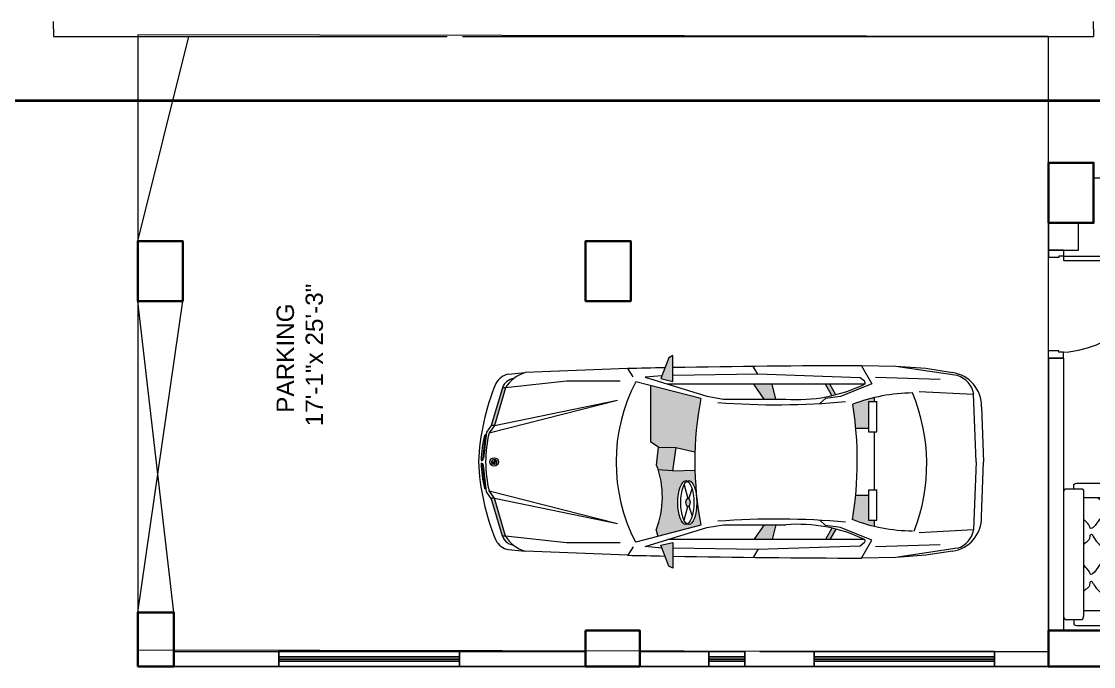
# Model space of a CAD drawing. Header units: inches. Extents: x -6918 to 21732, y -6368 to 1797.
# Drawn here: x 18636.6 to 18993.3, y -5050.9 to -4836.4 of the extents above; entities that cross this region are included whole.
import ezdxf

# ---------------------------------------------------------------- set-up
doc = ezdxf.new("R2010")
doc.units = ezdxf.units.IN
doc.header["$MEASUREMENT"] = 0
doc.layers.add('A-illustr-CAR', color=7, linetype='Continuous', lineweight=0, true_color=0x005740)
for name, color, linetype, lineweight in [('COLOUMN', 10, 'Continuous', 35), ('DIM', 10, 'Continuous', 18), ('dim-8', 7, 'Continuous', 9), ('Door', 6, 'Continuous', 15), ('FUR', 251, 'Continuous', 9), ('furniture', 21, 'Continuous', 15), ('Raling', 1, 'Continuous', 15), ('WALL', 7, 'Continuous', 20), ('WINDOW', 5, 'Continuous', 25)]:
    doc.layers.add(name, color=color, linetype=linetype, lineweight=lineweight)
doc.styles.get("Standard").update_dxf_attribs({"font": 'arial.ttf'})

# ---------------------------------------------------------------- blocks, each defined once
blk = doc.blocks.new('M door')
at = {"layer": 'Door'}
for p, q in [((10890.88, 11660.35), (10895.88, 11660.35)), ((10890.88, 11660.35), (10890.88, 11658.35)), ((10895.88, 11660.35), (10895.88, 11657.85)), ((10890.88, 11658.35), (10892.38, 11658.35)), ((10892.38, 11658.35), (10892.38, 11657.85)), ((10892.38, 11657.85), (10895.88, 11657.85)), ((10890.88, 11627.85), (10860.42, 11627.85)), ((10890.88, 11626.35), (10890.88, 11627.85)), ((10890.88, 11626.35), (10860.38, 11626.35)), ((10890.88, 11624.35), (10890.88, 11626.35)), ((10890.88, 11626.35), (10892.38, 11626.35)), ((10890.88, 11624.35), (10895.88, 11624.35)), ((10892.38, 11626.85), (10895.88, 11626.85)), ((10892.38, 11626.35), (10892.38, 11626.85)), ((10895.88, 11624.35), (10895.88, 11626.85))]:
    blk.add_line(p, q, dxfattribs=at)
blk.add_arc((10892.38, 11626.35), 32, 90, 180, dxfattribs=at)
blk = doc.blocks.new('ADFSDF')
at = {"layer": 'COLOUMN'}
for points in [[(-22327.73, -19135.6), (-22309.73, -19135.6), (-22309.73, -19147.6), (-22327.73, -19147.6)], [(-22206.23, -19135.6), (-22186.23, -19135.6), (-22186.23, -19150.6), (-22206.23, -19150.6)], [(-22315.73, -19284.6), (-22315.73, -19302.6), (-22327.73, -19302.6), (-22327.73, -19284.6)], [(-22206.23, -19284.6), (-22186.23, -19284.6), (-22186.23, -19299.6), (-22206.23, -19299.6)], [(-22315.73, -19438.6), (-22315.73, -19456.6), (-22327.73, -19456.6), (-22327.73, -19438.6)], [(-22180.23, -19438.6), (-22160.23, -19438.6), (-22160.23, -19453.6), (-22180.23, -19453.6)]]:
    blk.add_lwpolyline(points, close=True, dxfattribs=at)
blk = doc.blocks.new('Car_Marcedes')
h = blk.add_hatch(color=256)
h.paths.add_polyline_path([(-56.31, -25.74), (-60.05, -24.84), (-60.05, -32.82), (-58.76, -32.18)])
h.paths.add_polyline_path([(-58.76, 32.18), (-60.05, 32.82), (-60.05, 24.84), (-56.31, 25.74)])
h = blk.add_hatch(color=256)
h.paths.add_polyline_path([(-107.21, 23.98), (-108.56, 23.98), (-110.35, 20.74, 0.006278), (-109.18, 20.46)])
h.paths.add_polyline_path([(-85.03, 23.98), (-90.68, 23.98), (-91.87, 19.41), (-88.19, 19.41)])
h = blk.add_hatch(color=256)
h.paths.add_polyline_path([(-54.87, 21.04), (-55.38, 22.99), (-68.68, 19.54, -0.041265), (-66.85, 2.55), (-59.91, 2.72), (-55.52, 2.48, -0.170073)])
edge = h.paths.add_edge_path(flags=16)
edge.add_ellipse((-64.04, 12.56), major_axis=(0, 6.79), ratio=0.365322, start_angle=169.4802, end_angle=370.5198, ccw=False)
edge.add_ellipse((-64.95, 12.56), major_axis=(0, 6.79), ratio=0.365322, start_angle=349.4802, end_angle=550.5198, ccw=False)
edge = h.paths.add_edge_path(flags=0)
edge.add_ellipse((-64.69, 12.53), major_axis=(0, 1.2), ratio=0.532168, start_angle=154.5895, end_angle=180, ccw=False)
edge.add_ellipse((-64.69, 12.53), major_axis=(0, 1.2), ratio=0.532168, start_angle=25.4105, end_angle=154.5895, ccw=False)
edge.add_ellipse((-64.69, 12.53), major_axis=(0, 1.2), ratio=0.532168, start_angle=0, end_angle=25.4105, ccw=False)
edge.add_ellipse((-64.69, 12.53), major_axis=(0, 1.2), ratio=0.532168, start_angle=180, end_angle=360, ccw=False)
h = blk.add_hatch(color=256)
h.paths.add_polyline_path([(-7.35, 22.89), (-8.32, 22.89), (-4.88, 11.21), (-3.92, 11.21)])
h.paths.add_polyline_path([(-3.92, -11.21), (-4.88, -11.21), (-8.32, -22.89), (-7.35, -22.89)])
h = blk.add_hatch(color=256)
h.paths.add_polyline_path([(-115.53, 17.78, 0.033349), (-122.28, 19.86), (-122.28, 18.03), (-120.5, 18.03), (-120.5, 10.33), (-116.5, 10.33, -0.017042)])
h.paths.add_polyline_path([(-116.55, -10.33), (-120.5, -10.33), (-120.5, -18.5), (-122.28, -18.5), (-122.28, -19.86, 0.03299), (-115.6, -17.81, -0.017095)])
h = blk.add_hatch(color=256)
h.paths.add_polyline_path([(-1.8, 8.19), (-2.09, 8.36), (-1.31, 1.03, 0.264147), (-0.79, 0.7, 0.04647)])
h.paths.add_polyline_path([(-0.79, -0.7, 0.264147), (-1.31, -1.03), (-2.09, -8.36), (-1.8, -8.19, 0.04647)])
for points in [[(-55.02, 1.02, -0.013754), (-55.52, 2.48), (-59.91, 2.72), (-60.93, -4.44), (-55.64, -4.57)], [(-53.24, -6.09), (-55.64, -4.57), (-60.93, -4.44), (-66.86, -3.1, -0.039952), (-68.66, -19.54), (-53.24, -23.55)]]:
    blk.add_hatch(color=256).paths.add_polyline_path(points)
h = blk.add_hatch(color=256)
h.paths.add_polyline_path([(-4.02, 0), (-4.83, 0), (-4.83, 0.8, -0.414214)])
h.paths.add_polyline_path([(-4.83, 0), (-4.83, -0.8, -0.414214), (-5.63, 0)])
h = blk.add_hatch(color=256)
h.paths.add_polyline_path([(-88.19, -19.41), (-91.87, -19.41), (-90.68, -23.98), (-85.03, -23.98)])
h.paths.add_polyline_path([(-109.18, -20.46, 0.006278), (-110.35, -20.74), (-108.56, -23.98), (-107.21, -23.98)])
for p, q in [((-60.05, 24.84), (-60.05, 32.82)), ((-60.05, 32.82), (-58.76, 32.18)), ((-58.76, 32.18), (-56.31, 25.74)), ((-147.91, 26.64), (-128.9, 29.47)), ((-146.37, 27.55), (-138.17, 28.79)), ((-138.17, 28.79), (-128.9, 29.47)), ((-128.9, 29.47), (-118.27, 29.7)), ((-118.27, 29.7), (-121.49, 24.14)), ((-117.87, 25.99), (-86.33, 27.04)), ((-86.33, 27.04), (-84.84, 29.47)), ((-86.33, 27.04), (-60.05, 26.64)), ((-56.63, 26.59), (-51.46, 26.12)), ((-47.75, 26.25), (-46.07, 28.82)), ((-46.07, 28.82), (-14.42, 27.57)), ((-9.22, 27.09), (-14.42, 27.57)), ((-122.58, 26.12), (-142.57, 25.55)), ((-121.49, 24.14), (-111.83, 20.21)), ((-119.25, 23.98), (-58.42, 23.98)), ((-119.19, 24.91), (-117.87, 25.99)), ((-110.35, 20.74), (-108.56, 23.98)), ((-109.18, 20.46), (-107.21, 23.98)), ((-91.87, 19.41), (-90.68, 23.98)), ((-88.19, 19.41), (-85.03, 23.98)), ((-51.46, 26.12), (-70.53, 20.27)), ((-68.68, 19.54), (-48.55, 24.77)), ((-68.66, 19.54), (-48.55, 24.77)), ((-56.31, 25.74), (-60.05, 24.84)), ((-43.72, 24.96), (-27.13, 24.96)), ((-27.13, 24.96), (-8.32, 22.89)), ((-153.69, 0), (-152.95, 20.9)), ((-136.14, 21.78), (-152.95, 20.9)), ((-111.83, 20.21), (-107.2, 19.59)), ((-70.53, 20.27), (-75.67, 19.41)), ((-54.87, 21.04), (-55.38, 22.99)), ((-8.32, 22.89), (-7.35, 22.89)), ((-8.32, 22.89), (-4.88, 11.21)), ((-7.35, 22.89), (-3.92, 11.21)), ((-155.37, 16.97), (-156, 0)), ((-120.5, 18.03), (-123.05, 18.03)), ((-123.05, 18.03), (-123.05, 8.76)), ((-122.28, 19.86), (-122.28, 18.03)), ((-120.5, 8.76), (-120.5, 18.03)), ((-107.2, 19.59), (-105.4, 18.04)), ((-75.67, 19.41), (-94.88, 19.41)), ((-64.97, 13.62), (-66, 16.71)), ((-63.48, 18.03), (-64.69, 13.73)), ((-4.88, 11.21), (-42.97, 19.07)), ((-3.23, 8.96), (-42.97, 19.07)), ((-120.5, 10.33), (-116.5, 10.33)), ((-64.97, 11.44), (-66, 8.35)), ((-63.48, 7.03), (-64.69, 11.32)), ((-4.88, 11.21), (-3.92, 11.21)), ((-4.88, 11.21), (-3.23, 8.96)), ((-3.95, 11.25), (-2.44, 9.2)), ((-123.19, 8.76), (-120.5, 8.76)), ((-122.28, 8.76), (-122.28, -9.24)), ((-2.44, 9.2), (-1.58, 1)), ((-2.35, 8.36), (-2.09, 8.36)), ((-2.09, 8.36), (-1.31, 1.03)), ((-2.09, 8.36), (-1.8, 8.19)), ((-155.37, -16.97), (-156, 0)), ((-153.69, 0), (-152.95, -20.9)), ((-59.91, 2.72), (-66.85, 2.55)), ((-60.93, -4.44), (-59.91, 2.72)), ((-59.91, 2.72), (-55.52, 2.48)), ((-55.02, 1.02), (-55.64, -4.57)), ((-4.02, 0), (-5.63, 0)), ((-4.83, -0.8), (-4.83, 0.8)), ((-60.93, -4.44), (-66.86, -3.1)), ((-2.44, -9.2), (-1.58, -1)), ((-2.09, -8.36), (-1.31, -1.03)), ((-55.64, -4.57), (-60.93, -4.44)), ((-55.64, -4.57), (-53.24, -6.09)), ((-53.24, -6.09), (-53.24, -23.55)), ((-120.5, -9.24), (-123.05, -9.24)), ((-123.05, -9.24), (-123.05, -18.5)), ((-120.5, -18.5), (-120.5, -9.24)), ((-3.23, -8.96), (-42.97, -19.07)), ((-4.88, -11.21), (-3.23, -8.96)), ((-3.95, -11.25), (-2.44, -9.2)), ((-2.35, -8.36), (-2.09, -8.36)), ((-2.09, -8.36), (-1.8, -8.19)), ((-120.5, -10.33), (-116.5, -10.33)), ((-4.88, -11.21), (-42.97, -19.07)), ((-8.32, -22.89), (-4.88, -11.21)), ((-7.35, -22.89), (-3.92, -11.21)), ((-4.88, -11.21), (-3.92, -11.21)), ((-123.19, -18.5), (-120.5, -18.5)), ((-122.28, -18.5), (-122.28, -19.86)), ((-111.83, -20.21), (-107.2, -19.59)), ((-107.2, -19.59), (-105.4, -18.04)), ((-75.67, -19.41), (-94.88, -19.41)), ((-91.87, -19.41), (-90.68, -23.98)), ((-88.19, -19.41), (-85.03, -23.98)), ((-70.53, -20.27), (-75.67, -19.41)), ((-68.66, -19.54), (-48.55, -24.77)), ((-136.14, -21.78), (-152.95, -20.9)), ((-121.49, -24.14), (-111.83, -20.21)), ((-110.35, -20.74), (-108.56, -23.98)), ((-109.18, -20.46), (-107.21, -23.98)), ((-51.46, -26.12), (-70.53, -20.27)), ((-27.13, -24.96), (-8.32, -22.89)), ((-8.32, -22.89), (-7.35, -22.89)), ((-122.58, -26.12), (-142.57, -25.55)), ((-118.27, -29.7), (-121.49, -24.14)), ((-119.25, -23.98), (-58.42, -23.98)), ((-119.19, -24.91), (-117.87, -25.99)), ((-117.87, -25.99), (-86.33, -27.04)), ((-56.31, -25.74), (-60.05, -24.84)), ((-60.05, -24.84), (-60.05, -32.82)), ((-58.76, -32.18), (-56.31, -25.74)), ((-56.63, -26.59), (-51.46, -26.12)), ((-47.75, -26.25), (-46.07, -28.82)), ((-43.72, -24.96), (-27.13, -24.96)), ((-147.91, -26.64), (-128.9, -29.47)), ((-146.37, -27.55), (-138.17, -28.79)), ((-138.17, -28.79), (-128.9, -29.47)), ((-128.9, -29.47), (-118.27, -29.7)), ((-86.33, -27.04), (-60.05, -26.64)), ((-86.33, -27.04), (-84.84, -29.47)), ((-46.07, -28.82), (-14.42, -27.57)), ((-9.22, -27.09), (-14.42, -27.57)), ((-60.05, -32.82), (-58.76, -32.18))]:
    blk.add_line(p, q)
for radius in [1.3, 1.3, 0.804]:
    blk.add_circle((-4.83, 0), radius)
for centre, radius, start, end in [((-144.97, 17.25), 10.4, 97.7438, 181.5042), ((-145.77, 19.68), 7.29, 107.1162, 170.3754), ((-127.76, -3693.58), 3723.3, 88.95791, 89.85395), ((-127.76, -3693.58), 3723.3, 88.74276, 88.91984), ((-17.72, 16.95), 11.12, 32.2617, 72.7397), ((-10.18, 21.77), 5.4, 26.6893, 79.7496), ((-118.87, 24.42), 0.58, 123.3409, 229.165), ((-98.55, 67.05), 47.78, 244.3268, 274.404), ((-96.39, 0.09), 53.91, 332.5494, 27.2133), ((-11.52, 21.38), 4.43, 19.8548, 82.6303), ((-70.72, -2.96), 70.79, 2.395, 22.5604), ((-81.38, 0.68), 57.08, 158.7327, 202.6267), ((-134.49, -31.78), 53.06, 69.1471, 89.5394), ((-134.49, -31.78), 53.06, 69.1471, 89.5394), ((-28.7, 10.83), 28.09, 158.6983, 200.4587), ((-6.79, -0.23), 110.22, 170.5568, 189.1766), ((-91.87, 249.46), 231.82, 264.6695, 274.4361), ((-170.49, -0.05), 103.68, 349.166, 10.8908), ((-50.35, -1.06), 48.17, 1.2611, 12.0001), ((-41.48, -0.94), 40.72, 1.929, 12.9485), ((-70.72, 2.96), 70.79, 337.4396, 357.605), ((-50.35, 1.06), 48.17, 347.9999, 358.7389), ((-0.78, 1.28), 0.848, 199.5785, 269.161), ((-0.77, 1.32), 0.618, 208.3681, 268.4728), ((-41.48, 0.94), 40.72, 347.0515, 358.071), ((-0.78, -1.28), 0.848, 90.839, 160.4215), ((-0.77, -1.32), 0.618, 91.5272, 151.6319), ((-144.97, -17.25), 10.4, 178.4958, 262.2562), ((-134.49, 31.78), 53.06, 270.4606, 290.8529), ((-98.55, -67.05), 47.78, 85.596, 115.6732), ((-91.87, -249.46), 231.82, 85.5639, 95.3305), ((-145.77, -19.68), 7.29, 189.6246, 252.8838), ((-17.72, -16.95), 11.12, 287.2603, 327.7383), ((-11.52, -21.38), 4.43, 277.3697, 340.1452), ((-118.87, -24.42), 0.58, 130.835, 236.6591), ((-10.18, -21.77), 5.4, 280.2504, 333.3107), ((-127.76, 3693.58), 3723.3, 270.14605, 271.04209), ((-127.76, 3693.58), 3723.3, 271.08016, 271.25724)]:
    blk.add_arc(centre, radius, start, end)
for centre, major_axis, ratio in [((-64.95, 12.56), (0, 6.79), 0.365322), ((-64.04, 12.56), (0, 6.79), 0.365322), ((-64.69, 12.53), (0, 1.2), 0.532168)]:
    blk.add_ellipse(centre, major_axis=major_axis, ratio=ratio)
blk = doc.blocks.new('A$C32D36C69')
at = {"layer": 'FUR'}
for points in [[(3.02, 23.85), (44.08, 23.85, -0.237245), (45.38, 23.27), (45.38, 17.75, -0.239259), (44.08, 17.1), (2.39, 17.1, -0.373324), (1.95, 17.57), (1.95, 23.26, -0.259578), (3.02, 23.85, -0.458998)], [(1.95, 20.39), (0.47, 20.39, 0.000201), (0.29, 20.27, 0.125644), (0, 18.8), (0, 4.32, 0.112539), (0.28, 2.84), (0.47, 2.71), (4.38, 2.71), (4.55, 2.84, 0.107081), (4.85, 4.32), (4.85, 17.1)], [(45.38, 20.39), (46.86, 20.39, -0.000201), (47.05, 20.27, -0.125644), (47.34, 18.8), (47.34, 4.32, -0.112539), (47.06, 2.84), (46.86, 2.71), (42.96, 2.71), (42.79, 2.84, -0.107081), (42.49, 4.32), (42.49, 17.1)], [(4.85, 12.29), (5.68, 11.39), (6.1, 11), (6.43, 10.73), (7, 10.3), (7.36, 10.01), (7.68, 9.71), (7.87, 9.5), (8.06, 9.22), (8.13, 9.13), (8.17, 9.08), (8.24, 8.97), (8.56, 8.73), (8.7, 8.71), (8.83, 8.73), (8.94, 8.81), (9.06, 8.92), (9.22, 9.12), (9.36, 9.36), (9.46, 9.52), (9.56, 9.71), (9.69, 9.89), (9.84, 10.04), (10.32, 10.4), (10.85, 10.86), (11.5, 11.43), (12.17, 11.98), (12.71, 12.37), (12.98, 12.54), (13.44, 12.83), (13.77, 13.08), (14.05, 13.31), (14.46, 13.68), (14.7, 13.95), (14.86, 14.15), (15.01, 14.35, 0.398667), (14.95, 14.96), (14.65, 15.08), (14.32, 15.21), (14.03, 15.33), (13.87, 15.43), (13.42, 15.81), (13.12, 16.09), (12.9, 16.31), (12.76, 16.46), (12.37, 16.76), (12.14, 16.94), (11.74, 17.09)], [(36.22, 17.1), (36.01, 17.06, 0.261458), (35.35, 16.55), (35.18, 16.31), (34.88, 15.9), (34.4, 15.35), (33.87, 15.04), (33.12, 15), (32.88, 14.98), (32.71, 14.92), (32.6, 14.73), (32.65, 14.52), (32.79, 14.32), (33.2, 14.05), (33.47, 13.91), (33.87, 13.69), (34.4, 13.32), (34.9, 12.96), (36.05, 11.89), (36.41, 11.51), (36.79, 11.09), (37.48, 10.54), (38.04, 10.11), (38.62, 9.55), (39.01, 9.03), (39.04, 8.97), (39.27, 8.77), (39.5, 8.71), (39.72, 8.78), (40.02, 9.12), (40.31, 9.62), (40.37, 9.72), (40.65, 10.04), (41.14, 10.41), (41.84, 11.02), (42.49, 11.57)], [(2.7, 2.71), (2.7, 1.81, 0.422461), (4.57, 0), (21.51, 0, 0.405948), (23.38, 1.81), (23.38, 9.1)], [(23.42, 9.04), (23.42, 1.81, 0.422528), (25.29, 0), (42.23, 0, 0.405948), (44.1, 1.81), (44.1, 2.71)]]:
    blk.add_lwpolyline(points, format="xyb", dxfattribs=at)
blk.add_lwpolyline([(20.65, 17.1), (20.44, 17.06), (20.12, 16.88), (19.84, 16.63), (19.6, 16.31), (19.37, 15.98), (19.19, 15.73), (18.98, 15.5), (18.74, 15.29), (18.29, 15.04), (17.74, 15), (17.26, 14.96), (17.02, 14.8), (16.99, 14.55), (17.18, 14.35), (18.12, 13.8), (18.78, 13.35), (19.3, 12.98), (23.42, 9.06), (23.66, 8.91), (24.2, 8.93), (24.56, 9.31), (25, 9.96), (26.81, 11.51), (27.39, 11.98), (28.08, 12.46), (28.85, 12.96), (29.55, 13.54), (30.14, 14.22), (30.39, 14.66), (30.24, 14.91), (30.11, 14.97), (29.82, 15.1), (29.32, 15.3), (29.02, 15.49), (28.34, 16.09), (28.06, 16.39), (27.37, 16.94), (26.85, 17.1)], dxfattribs=at)

msp = doc.modelspace()

# ---------------------------------------------------------------- linework, layer by layer
at = {"layer": 'dim-8', "ltscale": 2}
for points in [[(18824.26, -5050.86), (18687.26, -5050.86)], [(18978.26, -5050.86), (18842.26, -5050.86)]]:
    msp.add_lwpolyline(points, dxfattribs=at)
at = {"layer": 'Raling'}
for p, q in [((18675.26, -4909.36), (18692.26, -4841.36)), ((18675.26, -5032.86), (18690.26, -4929.36)), ((18687.26, -5032.86), (18675.26, -4929.36))]:
    msp.add_line(p, q, dxfattribs=at)
at = {"layer": 'Raling', "color": 18, "lineweight": 40, "true_color": 0x000000}
msp.add_line((19270.31, -4862.8), (18560.12, -4862.8), dxfattribs=at)
at = {"layer": 'Raling'}
msp.add_lwpolyline([(18978.26, -5045.86), (18978.26, -4841.36), (18675.26, -4840.77), (18675.26, -5045.27)], close=True, dxfattribs=at)
at = {"layer": 'WALL'}
for p, q in [((18647.26, -4838.86), (18647.26, -4836.36)), ((18993.26, -4838.86), (18993.26, -4836.36)), ((18647.26, -4838.86), (18647.26, -4841.36)), ((18993.26, -4838.86), (18993.26, -4841.36)), ((18647.26, -4841.36), (18778.26, -4841.36)), ((18783.26, -4841.36), (18993.26, -4841.36)), ((18978.26, -4883.36), (18988.26, -4883.36)), ((18993.26, -4888.36), (19115.26, -4888.36)), ((18978.26, -4903.36), (18978.26, -4912.36)), ((18988.26, -4912.36), (18988.26, -4903.36)), ((18978.26, -4912.36), (18988.26, -4912.36)), ((18978.26, -4948.36), (18978.26, -5038.86)), ((18978.26, -4948.36), (18983.26, -4948.36)), ((18983.26, -4948.36), (18983.26, -5038.86)), ((18687.26, -5045.86), (18722.26, -5045.86)), ((18722.26, -5045.86), (18722.26, -5050.86)), ((18782.26, -5045.86), (18824.26, -5045.86)), ((18782.26, -5045.86), (18782.26, -5050.86)), ((18842.26, -5045.86), (18865.26, -5045.86)), ((18865.26, -5045.86), (18865.26, -5050.86)), ((18877.26, -5045.86), (18877.26, -5050.86)), ((18882.26, -5045.86), (18900.26, -5045.86)), ((18900.26, -5045.86), (18900.26, -5050.86)), ((18960.26, -5045.86), (18978.26, -5045.86)), ((18960.26, -5045.86), (18960.26, -5050.86)), ((18687.26, -5050.86), (18722.26, -5050.86)), ((18782.26, -5050.86), (18824.26, -5050.86)), ((18842.26, -5050.86), (18865.26, -5050.86)), ((18877.26, -5050.86), (18900.26, -5050.86)), ((18960.26, -5050.86), (18978.26, -5050.86))]:
    msp.add_line(p, q, dxfattribs=at)
at = {"layer": 'WINDOW'}
for points in [[(18782.26, -5050.86), (18782.26, -5045.86), (18722.26, -5045.86), (18722.26, -5050.86)], [(18877.26, -5050.86), (18877.26, -5045.86), (18865.26, -5045.86), (18865.26, -5050.86)], [(18960.26, -5050.86), (18960.26, -5045.86), (18900.26, -5045.86), (18900.26, -5050.86)], [(18782.26, -5049.11), (18782.26, -5047.61), (18722.26, -5047.61), (18722.26, -5049.11)], [(18782.26, -5048.36), (18782.26, -5048.36), (18722.26, -5048.36), (18722.26, -5048.36)], [(18877.26, -5049.11), (18877.26, -5047.61), (18865.26, -5047.61), (18865.26, -5049.11)], [(18877.26, -5048.36), (18877.26, -5048.36), (18865.26, -5048.36), (18865.26, -5048.36)], [(18960.26, -5049.11), (18960.26, -5047.61), (18900.26, -5047.61), (18900.26, -5049.11)], [(18960.26, -5048.36), (18960.26, -5048.36), (18900.26, -5048.36), (18900.26, -5048.36)]]:
    msp.add_lwpolyline(points, close=True, dxfattribs=at)

# ---------------------------------------------------------------- block references
at = {"layer": 'A-illustr-CAR', "color": 1, "ltscale": 25, "xscale": 1.076923076921958, "yscale": 1.076923076921958, "zscale": 1.076923076921958, "rotation": 180}
msp.add_blockref('Car_Marcedes', (18788.65, -4982.81), dxfattribs=at)
at = {"layer": 'COLOUMN', "rotation": 89.99999999999999}
msp.add_blockref('ADFSDF', (-460.34, 17276.87), dxfattribs=at)
at = {"layer": 'DIM', "rotation": 180}
msp.add_blockref('M door', (29874.14, 6711.99), dxfattribs=at)
at = {"layer": 'furniture', "xscale": -1, "rotation": 90}
msp.add_blockref('A$C32D36C69', (19007.11, -4989.88), dxfattribs=at)

# ---------------------------------------------------------------- texts
at = {"layer": 'Raling', "color": 156, "lineweight": 40, "insert": (18721.46, -4973.21), "char_height": 5.7807, "attachment_point": 1, "rotation": 90}
msp.add_mtext_dynamic_manual_height_columns('   PARKING^J 17\'-1"x 25\'-3"', width=81.5336, gutter_width=0.723, heights=[0], dxfattribs=at)

doc.saveas('drawing.dxf')
